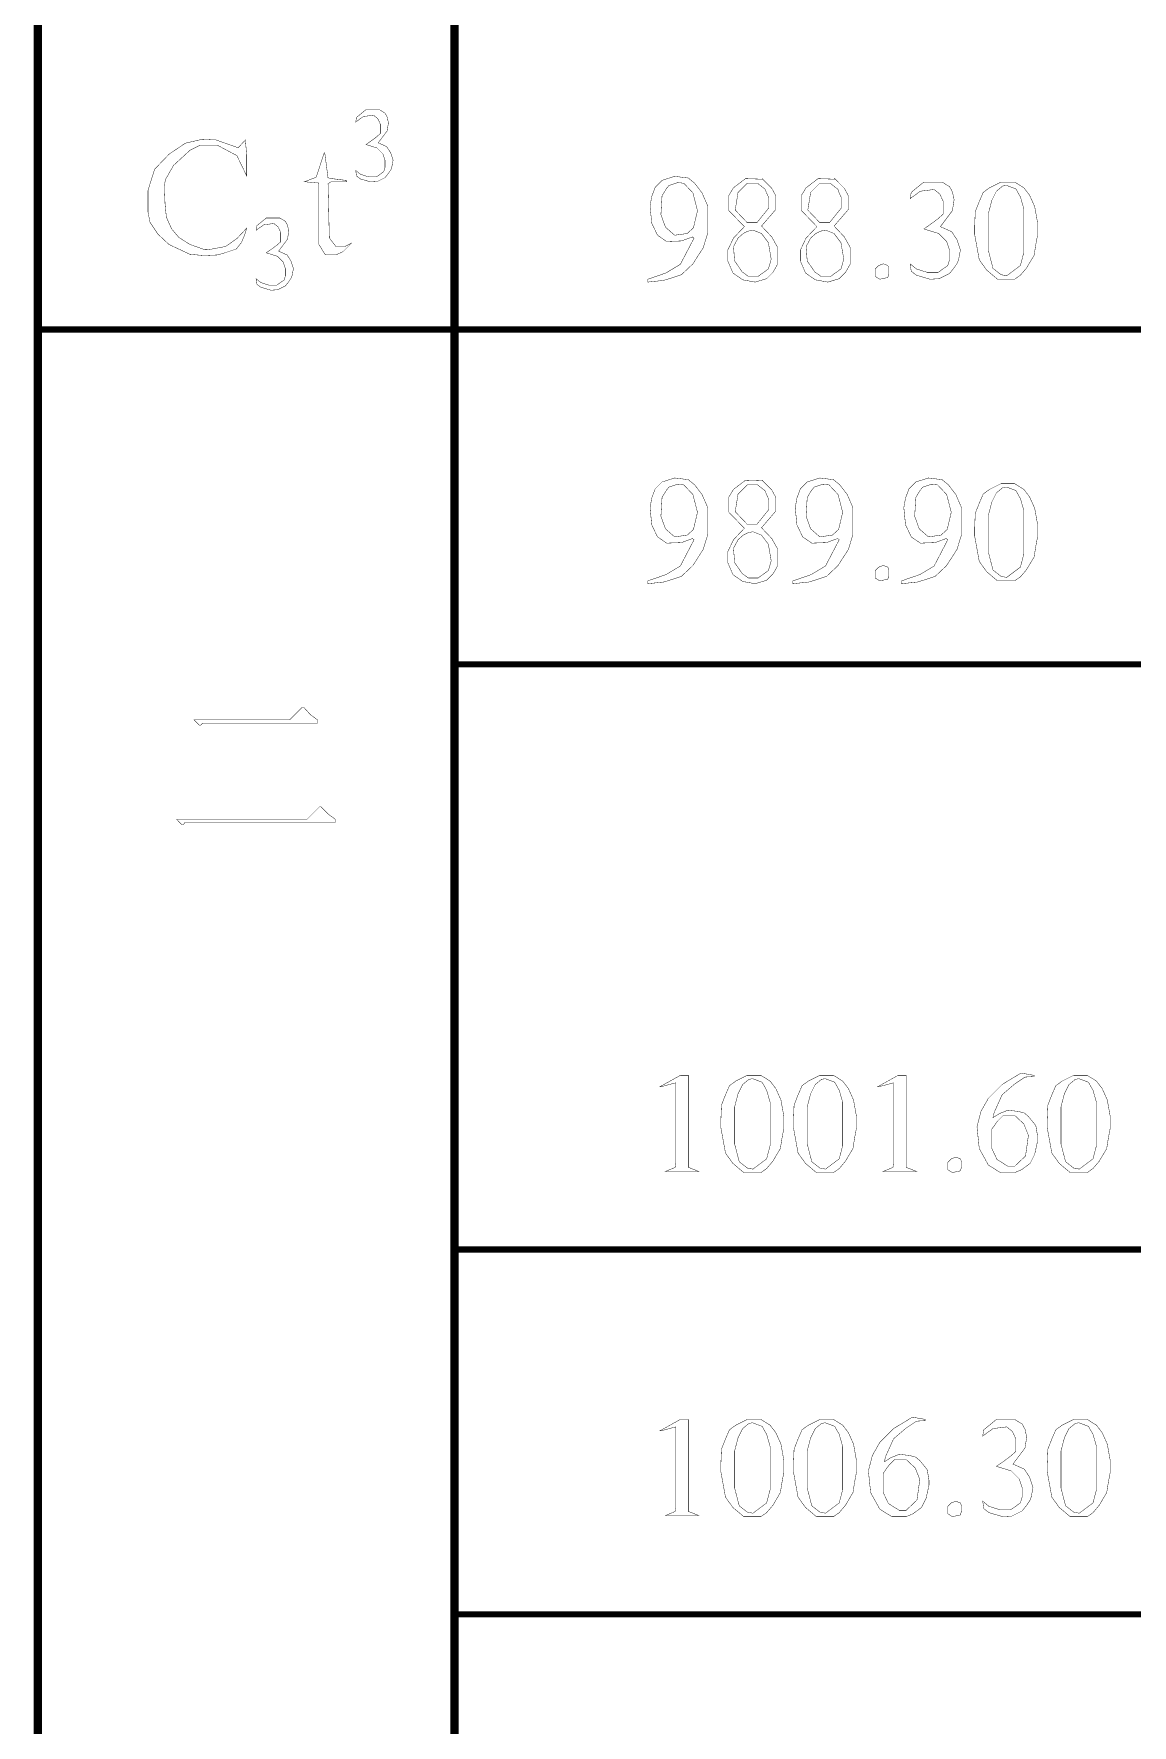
# Model space of a CAD drawing. Extents: x 94 to 452, y -72 to 1042.
# Drawn here: x 136.13 to 162.5, y 185.96 to 226.56 of the extents above; entities that cross this region are included whole.
import ezdxf

# ---------------------------------------------------------------- set-up
doc = ezdxf.new("R2010")
doc.units = 0
doc.header["$MEASUREMENT"] = 0
doc.layers.add('TREE_LAYER', color=7, linetype='Continuous')

msp = doc.modelspace()

# ---------------------------------------------------------------- linework, layer by layer
at = {"layer": 'TREE_LAYER'}
for points, const_width, elevation in [([(136.22612, 324.946668), (136.22612, 219.464371)], 0.2, 105.482297), ([(146.22612, 324.946668), (146.22612, 219.464371)], 0.2, 105.482297), ([(146.22612, 228.587353), (146.22612, 219.464371)], 0.2, 9.122982), ([(144.427413, 224.740628), (144.101138, 224.740628), (143.876825, 224.557099), (143.856432, 224.444942), (144.039962, 224.577491), (144.284668, 224.608079), (144.386629, 224.52651), (144.447805, 224.393961), (144.447805, 224.169648), (144.35604, 224.088079), (144.233687, 223.996314), (144.101138, 223.90455), (144.366236, 223.822981), (144.508981, 223.680236), (144.559962, 223.527295), (144.559962, 223.353961), (144.529374, 223.252001), (144.35604, 223.129648), (144.162315, 223.129648), (143.968589, 223.190824), (143.856432, 223.282589), (143.876825, 223.15004), (143.968589, 223.078667), (144.213295, 223.007295), (144.376432, 223.017491), (144.559962, 223.109255), (144.641531, 223.211216), (144.702707, 223.302981), (144.723099, 223.364157), (144.753687, 223.527295), (144.692511, 223.710824), (144.600746, 223.853569), (144.396825, 223.945334), (144.610942, 224.230824), (144.641531, 224.42455), (144.610942, 224.567295), (144.559962, 224.659059), (144.427413, 224.740628), (144.427413, 224.740628)], 0.01, 156), ([(140.500354, 224.015138), (140.468981, 224.015138), (140.170942, 224.030824), (139.763099, 223.936706), (139.370942, 223.67004), (139.025844, 223.309255), (138.868981, 222.807295), (138.868981, 222.273961), (138.91604, 222.038667), (139.104276, 221.756314), (139.370942, 221.505334), (139.872903, 221.27004), (140.218001, 221.238667), (140.547413, 221.254353), (140.704276, 221.301412), (140.986629, 221.39553), (141.112119, 221.552393), (141.19055, 221.740628), (141.237609, 221.897491), (141.002315, 221.64651), (140.735648, 221.458275), (140.406236, 221.39553), (140.280746, 221.379844), (140.233687, 221.379844), (139.872903, 221.505334), (139.606236, 221.677883), (139.433687, 221.881804), (139.308197, 222.164157), (139.276825, 222.493569), (139.261138, 222.87004), (139.276825, 223.011216), (139.292511, 223.073961), (139.480746, 223.403373), (139.872903, 223.764157), (140.123883, 223.889648), (140.531727, 223.889648), (141.002315, 223.638667), (141.237609, 223.152393), (141.237609, 223.654353), (141.206236, 224.015138), (141.033687, 223.826902), (140.500354, 224.015138), (140.500354, 224.015138)], 0.01, 156), ([(143.097217, 223.701412), (142.908981, 223.12102), (142.626629, 223.011216), (142.971727, 222.979844), (142.971727, 221.505334), (143.128589, 221.254353), (143.37957, 221.254353), (143.552119, 221.332785), (143.75604, 221.536706), (143.599178, 221.458275), (143.37957, 221.458275), (143.222707, 221.662197), (143.191334, 222.964157), (143.269766, 223.011216), (143.63055, 223.011216), (143.63055, 223.042589), (143.25408, 223.089648), (143.191334, 223.105334), (143.112903, 223.701412), (143.097217, 223.701412)], 0.01, 156), ([(151.843924, 223.099961), (151.514512, 223.141138), (151.212552, 223.04506), (151.047846, 222.880354), (150.965493, 222.660746), (150.924316, 222.427412), (150.965493, 222.015648), (151.102748, 221.727412), (151.322356, 221.576432), (151.679218, 221.590158), (151.940003, 221.686236), (151.981179, 221.658785), (151.651767, 221.027412), (151.30863, 220.82153), (150.869414, 220.67055), (150.869414, 220.601922), (151.253728, 220.643099), (151.432159, 220.698001), (151.679218, 220.780354), (151.926277, 221.013687), (151.953728, 221.041138), (152.200787, 221.425452), (152.310591, 221.782314), (152.310591, 222.427412), (152.173336, 222.743099), (151.994905, 222.976432), (151.843924, 223.099961), (151.843924, 223.099961)], 0.01, 167), ([(151.500787, 222.962707), (151.58314, 222.990158), (151.73412, 222.976432), (151.953728, 222.743099), (152.063532, 222.317609), (151.967454, 221.905844), (151.816473, 221.768589), (151.514512, 221.727412), (151.294905, 221.919569), (151.185101, 222.22153), (151.212552, 222.674471), (151.322356, 222.852903), (151.336081, 222.866628), (151.377258, 222.92153), (151.500787, 222.962707), (151.500787, 222.962707)], 0.01, 167), ([(153.614512, 223.07251), (153.216473, 223.086236), (152.928238, 222.866628), (152.818434, 222.688197), (152.818434, 222.317609), (153.189022, 221.933295), (152.928238, 221.658785), (152.790983, 221.37055), (152.790983, 221.109765), (152.914512, 220.82153), (153.147846, 220.656824), (153.449807, 220.601922), (153.724316, 220.684275), (153.875297, 220.835256), (153.985101, 221.027412), (153.985101, 221.439177), (153.847846, 221.686236), (153.600787, 221.94702), (153.943924, 222.34506), (153.943924, 222.674471), (153.847846, 222.852903), (153.614512, 223.086236), (153.614512, 223.07251)], 0.01, 167), ([(153.243924, 222.962707), (153.25765, 222.976432), (153.504709, 222.976432), (153.696865, 222.825452), (153.710591, 222.77055), (153.779218, 222.619569), (153.779218, 222.386236), (153.490983, 222.029373), (153.25765, 222.029373), (152.969414, 222.331334), (153.038042, 222.756824), (153.243924, 222.962707), (153.243924, 222.962707)], 0.01, 167), ([(155.35765, 223.07251), (154.95961, 223.086236), (154.671375, 222.866628), (154.561571, 222.688197), (154.561571, 222.317609), (154.932159, 221.933295), (154.671375, 221.658785), (154.53412, 221.37055), (154.53412, 221.109765), (154.65765, 220.82153), (154.890983, 220.656824), (155.192944, 220.601922), (155.467454, 220.684275), (155.618434, 220.835256), (155.728238, 221.027412), (155.728238, 221.439177), (155.590983, 221.686236), (155.343924, 221.94702), (155.687061, 222.34506), (155.687061, 222.674471), (155.590983, 222.852903), (155.35765, 223.086236), (155.35765, 223.07251)], 0.01, 167), ([(154.987061, 222.962707), (155.000787, 222.976432), (155.247846, 222.976432), (155.440003, 222.825452), (155.453728, 222.77055), (155.522356, 222.619569), (155.522356, 222.386236), (155.23412, 222.029373), (155.000787, 222.029373), (154.712552, 222.331334), (154.781179, 222.756824), (154.987061, 222.962707), (154.987061, 222.962707)], 0.01, 167), ([(157.938042, 223.003883), (157.498826, 223.003883), (157.196865, 222.756824), (157.169414, 222.605844), (157.416473, 222.784275), (157.745885, 222.825452), (157.88314, 222.715648), (157.965493, 222.537216), (157.965493, 222.235256), (157.841963, 222.125452), (157.677258, 222.001922), (157.498826, 221.878393), (157.855689, 221.768589), (158.047846, 221.576432), (158.116473, 221.37055), (158.116473, 221.137216), (158.075297, 220.999961), (157.841963, 220.835256), (157.581179, 220.835256), (157.320395, 220.917609), (157.169414, 221.041138), (157.196865, 220.862707), (157.320395, 220.766628), (157.649807, 220.67055), (157.869414, 220.684275), (158.116473, 220.807805), (158.226277, 220.94506), (158.30863, 221.068589), (158.336081, 221.150942), (158.377258, 221.37055), (158.294905, 221.617609), (158.171375, 221.809765), (157.896865, 221.933295), (158.185101, 222.317609), (158.226277, 222.578393), (158.185101, 222.77055), (158.116473, 222.894079), (157.938042, 223.003883), (157.938042, 223.003883)], 0.01, 167), ([(159.681179, 223.003883), (159.351767, 223.003883), (159.077258, 222.866628), (158.926277, 222.756824), (158.830199, 222.537216), (158.73412, 222.290158), (158.720395, 221.960746), (158.720395, 221.741138), (158.830199, 221.137216), (159.00863, 220.890158), (159.269414, 220.67055), (159.681179, 220.67055), (159.681179, 220.67055), (159.818434, 220.766628), (159.969414, 220.94506), (160.147846, 221.24702), (160.189022, 221.507805), (160.230199, 221.727412), (160.230199, 221.837216), (160.230199, 222.029373), (160.161571, 222.413687), (160.038042, 222.688197), (159.900787, 222.866628), (159.681179, 223.003883), (159.681179, 223.003883)], 0.01, 167), ([(159.461571, 222.92153), (159.489022, 222.92153), (159.70863, 222.839177), (159.818434, 222.64702), (159.900787, 222.358785), (159.900787, 221.315648), (159.818434, 220.999961), (159.489022, 220.752903), (159.351767, 220.780354), (159.15961, 220.931334), (159.049807, 221.356824), (159.049807, 222.248981), (159.132159, 222.564667), (159.241963, 222.784275), (159.392944, 222.907805), (159.461571, 222.92153), (159.461571, 222.92153)], 0.01, 167), ([(142.034472, 222.140628), (141.708197, 222.140628), (141.483883, 221.957099), (141.463491, 221.844942), (141.647021, 221.977491), (141.891727, 222.008079), (141.993687, 221.92651), (142.054864, 221.793961), (142.054864, 221.569648), (141.963099, 221.488079), (141.840746, 221.396314), (141.708197, 221.30455), (141.973295, 221.222981), (142.11604, 221.080236), (142.167021, 220.927295), (142.167021, 220.753961), (142.136432, 220.652001), (141.963099, 220.529648), (141.769374, 220.529648), (141.575648, 220.590824), (141.463491, 220.682589), (141.483883, 220.55004), (141.575648, 220.478667), (141.820354, 220.407295), (141.983491, 220.417491), (142.167021, 220.509255), (142.248589, 220.611216), (142.309766, 220.702981), (142.330158, 220.764157), (142.360746, 220.927295), (142.29957, 221.110824), (142.207805, 221.253569), (142.003883, 221.345334), (142.218001, 221.630824), (142.248589, 221.82455), (142.218001, 221.967295), (142.167021, 222.059059), (142.034472, 222.140628), (142.034472, 222.140628)], 0.01, 156), ([(153.394905, 221.850942), (153.600787, 221.768589), (153.765493, 221.548981), (153.83412, 221.150942), (153.765493, 220.917609), (153.518434, 220.739177), (153.285101, 220.739177), (153.13412, 220.848981), (152.955689, 221.109765), (152.928238, 221.452903), (153.038042, 221.658785), (153.161571, 221.768589), (153.271375, 221.823491), (153.394905, 221.850942)], 0.01, 167), ([(155.138042, 221.850942), (155.343924, 221.768589), (155.50863, 221.548981), (155.577258, 221.150942), (155.50863, 220.917609), (155.261571, 220.739177), (155.028238, 220.739177), (154.877258, 220.848981), (154.698826, 221.109765), (154.671375, 221.452903), (154.781179, 221.658785), (154.904709, 221.768589), (155.014512, 221.823491), (155.138042, 221.850942)], 0.01, 167), ([(156.63412, 220.999961), (156.524316, 221.041138), (156.414512, 220.999961), (156.332159, 220.917609), (156.332159, 220.739177), (156.441963, 220.67055), (156.63412, 220.711726), (156.661571, 220.807805), (156.661571, 220.82153), (156.661571, 220.931334), (156.63412, 220.999961), (156.63412, 220.999961)], 0.01, 167), ([(136.22612, 219.464371), (136.22612, 164.304039)], 0.2, 55.160332), ([(136.22612, 219.464371), (146.22612, 219.464371)], 0.15, 10), ([(146.22612, 219.464371), (146.22612, 164.304039)], 0.2, 55.160332), ([(146.22612, 219.464371), (146.22612, 211.425005)], 0.2, 8.039366), ([(146.22612, 219.464371), (166.22612, 219.464371)], 0.15, 20), ([(151.843924, 215.857992), (151.514512, 215.899169), (151.212552, 215.80309), (151.047846, 215.638385), (150.965493, 215.418777), (150.924316, 215.185443), (150.965493, 214.773679), (151.102748, 214.485443), (151.322356, 214.334463), (151.679218, 214.348188), (151.940003, 214.444267), (151.981179, 214.416816), (151.651767, 213.785443), (151.30863, 213.579561), (150.869414, 213.428581), (150.869414, 213.359953), (151.253728, 213.40113), (151.432159, 213.456032), (151.679218, 213.538385), (151.926277, 213.771718), (151.953728, 213.799169), (152.200787, 214.183483), (152.310591, 214.540345), (152.310591, 215.185443), (152.173336, 215.50113), (151.994905, 215.734463), (151.843924, 215.857992), (151.843924, 215.857992)], 0.01, 963), ([(151.500787, 215.720737), (151.58314, 215.748188), (151.73412, 215.734463), (151.953728, 215.50113), (152.063532, 215.075639), (151.967454, 214.663875), (151.816473, 214.52662), (151.514512, 214.485443), (151.294905, 214.6776), (151.185101, 214.979561), (151.212552, 215.432502), (151.322356, 215.610934), (151.336081, 215.624659), (151.377258, 215.679561), (151.500787, 215.720737), (151.500787, 215.720737)], 0.01, 963), ([(153.614512, 215.830541), (153.216473, 215.844267), (152.928238, 215.624659), (152.818434, 215.446228), (152.818434, 215.075639), (153.189022, 214.691326), (152.928238, 214.416816), (152.790983, 214.128581), (152.790983, 213.867796), (152.914512, 213.579561), (153.147846, 213.414855), (153.449807, 213.359953), (153.724316, 213.442306), (153.875297, 213.593287), (153.985101, 213.785443), (153.985101, 214.197208), (153.847846, 214.444267), (153.600787, 214.705051), (153.943924, 215.10309), (153.943924, 215.432502), (153.847846, 215.610934), (153.614512, 215.844267), (153.614512, 215.830541)], 0.01, 963), ([(153.243924, 215.720737), (153.25765, 215.734463), (153.504709, 215.734463), (153.696865, 215.583483), (153.710591, 215.528581), (153.779218, 215.3776), (153.779218, 215.144267), (153.490983, 214.787404), (153.25765, 214.787404), (152.969414, 215.089365), (153.038042, 215.514855), (153.243924, 215.720737), (153.243924, 215.720737)], 0.01, 963), ([(155.330199, 215.857992), (155.000787, 215.899169), (154.698826, 215.80309), (154.53412, 215.638385), (154.451767, 215.418777), (154.410591, 215.185443), (154.451767, 214.773679), (154.589022, 214.485443), (154.80863, 214.334463), (155.165493, 214.348188), (155.426277, 214.444267), (155.467454, 214.416816), (155.138042, 213.785443), (154.794905, 213.579561), (154.355689, 213.428581), (154.355689, 213.359953), (154.740003, 213.40113), (154.918434, 213.456032), (155.165493, 213.538385), (155.412552, 213.771718), (155.440003, 213.799169), (155.687061, 214.183483), (155.796865, 214.540345), (155.796865, 215.185443), (155.65961, 215.50113), (155.481179, 215.734463), (155.330199, 215.857992), (155.330199, 215.857992)], 0.01, 963), ([(154.987061, 215.720737), (155.069414, 215.748188), (155.220395, 215.734463), (155.440003, 215.50113), (155.549807, 215.075639), (155.453728, 214.663875), (155.302748, 214.52662), (155.000787, 214.485443), (154.781179, 214.6776), (154.671375, 214.979561), (154.698826, 215.432502), (154.80863, 215.610934), (154.822356, 215.624659), (154.863532, 215.679561), (154.987061, 215.720737), (154.987061, 215.720737)], 0.01, 963), ([(157.938042, 215.857992), (157.60863, 215.899169), (157.306669, 215.80309), (157.141963, 215.638385), (157.05961, 215.418777), (157.018434, 215.185443), (157.05961, 214.773679), (157.196865, 214.485443), (157.416473, 214.334463), (157.773336, 214.348188), (158.03412, 214.444267), (158.075297, 214.416816), (157.745885, 213.785443), (157.402748, 213.579561), (156.963532, 213.428581), (156.963532, 213.359953), (157.347846, 213.40113), (157.526277, 213.456032), (157.773336, 213.538385), (158.020395, 213.771718), (158.047846, 213.799169), (158.294905, 214.183483), (158.404709, 214.540345), (158.404709, 215.185443), (158.267454, 215.50113), (158.089022, 215.734463), (157.938042, 215.857992), (157.938042, 215.857992)], 0.01, 963), ([(157.594905, 215.720737), (157.677258, 215.748188), (157.828238, 215.734463), (158.047846, 215.50113), (158.15765, 215.075639), (158.061571, 214.663875), (157.910591, 214.52662), (157.60863, 214.485443), (157.389022, 214.6776), (157.279218, 214.979561), (157.306669, 215.432502), (157.416473, 215.610934), (157.430199, 215.624659), (157.471375, 215.679561), (157.594905, 215.720737), (157.594905, 215.720737)], 0.01, 963), ([(159.681179, 215.761914), (159.351767, 215.761914), (159.077258, 215.624659), (158.926277, 215.514855), (158.830199, 215.295247), (158.73412, 215.048188), (158.720395, 214.718777), (158.720395, 214.499169), (158.830199, 213.895247), (159.00863, 213.648188), (159.269414, 213.428581), (159.681179, 213.428581), (159.681179, 213.428581), (159.818434, 213.524659), (159.969414, 213.70309), (160.147846, 214.005051), (160.189022, 214.265836), (160.230199, 214.485443), (160.230199, 214.595247), (160.230199, 214.787404), (160.161571, 215.171718), (160.038042, 215.446228), (159.900787, 215.624659), (159.681179, 215.761914), (159.681179, 215.761914)], 0.01, 963), ([(159.461571, 215.679561), (159.489022, 215.679561), (159.70863, 215.597208), (159.818434, 215.405051), (159.900787, 215.116816), (159.900787, 214.073679), (159.818434, 213.757992), (159.489022, 213.510934), (159.351767, 213.538385), (159.15961, 213.689365), (159.049807, 214.114855), (159.049807, 215.007012), (159.132159, 215.322698), (159.241963, 215.542306), (159.392944, 215.665836), (159.461571, 215.679561), (159.461571, 215.679561)], 0.01, 963), ([(153.394905, 214.608973), (153.600787, 214.52662), (153.765493, 214.307012), (153.83412, 213.908973), (153.765493, 213.675639), (153.518434, 213.497208), (153.285101, 213.497208), (153.13412, 213.607012), (152.955689, 213.867796), (152.928238, 214.210934), (153.038042, 214.416816), (153.161571, 214.52662), (153.271375, 214.581522), (153.394905, 214.608973)], 0.01, 963), ([(156.63412, 213.757992), (156.524316, 213.799169), (156.414512, 213.757992), (156.332159, 213.675639), (156.332159, 213.497208), (156.441963, 213.428581), (156.63412, 213.469757), (156.661571, 213.565836), (156.661571, 213.579561), (156.661571, 213.689365), (156.63412, 213.757992), (156.63412, 213.757992)], 0.01, 963), ([(146.22612, 211.425005), (146.22612, 197.373677)], 0.2, 14.051328), ([(146.22612, 211.425005), (166.22612, 211.425005)], 0.15, 20), ([(142.611064, 210.389011), (142.564005, 210.389011), (142.265965, 210.090972), (139.975769, 210.090972), (140.10126, 209.965482), (140.132632, 209.965482), (140.179691, 210.01254), (142.940475, 210.01254), (142.940475, 210.090972), (142.767926, 210.216462), (142.611064, 210.389011), (142.611064, 210.389011)], 0.01, 137), ([(143.018907, 208.004697), (142.987534, 208.004697), (142.689495, 207.706658), (139.55224, 207.706658), (139.67773, 207.581168), (139.724789, 207.581168), (139.756162, 207.628227), (143.364005, 207.628227), (143.364005, 207.706658), (143.191456, 207.832148), (143.018907, 208.004697), (143.018907, 208.004697)], 0.01, 137), ([(151.843924, 201.556212), (151.651767, 201.556212), (151.15765, 201.281702), (151.185101, 201.281702), (151.541963, 201.377781), (151.541963, 201.130722), (151.541963, 199.442486), (151.528238, 199.346408), (151.294905, 199.25033), (152.090983, 199.25033), (151.885101, 199.332683), (151.843924, 199.346408), (151.843924, 199.428761), (151.843924, 201.556212), (151.843924, 201.556212)], 0.01, 964), ([(153.587061, 201.556212), (153.25765, 201.556212), (152.98314, 201.418957), (152.832159, 201.309153), (152.736081, 201.089545), (152.640003, 200.842486), (152.626277, 200.513075), (152.626277, 200.293467), (152.736081, 199.689545), (152.914512, 199.442486), (153.175297, 199.222879), (153.587061, 199.222879), (153.587061, 199.222879), (153.724316, 199.318957), (153.875297, 199.497388), (154.053728, 199.799349), (154.094905, 200.060133), (154.136081, 200.279741), (154.136081, 200.389545), (154.136081, 200.581702), (154.067454, 200.966016), (153.943924, 201.240526), (153.806669, 201.418957), (153.587061, 201.556212), (153.587061, 201.556212)], 0.01, 964), ([(153.367454, 201.473859), (153.394905, 201.473859), (153.614512, 201.391506), (153.724316, 201.199349), (153.806669, 200.911114), (153.806669, 199.867977), (153.724316, 199.55229), (153.394905, 199.305232), (153.25765, 199.332683), (153.065493, 199.483663), (152.955689, 199.909153), (152.955689, 200.80131), (153.038042, 201.116996), (153.147846, 201.336604), (153.298826, 201.460133), (153.367454, 201.473859), (153.367454, 201.473859)], 0.01, 964), ([(155.330199, 201.556212), (155.000787, 201.556212), (154.726277, 201.418957), (154.575297, 201.309153), (154.479218, 201.089545), (154.38314, 200.842486), (154.369414, 200.513075), (154.369414, 200.293467), (154.479218, 199.689545), (154.65765, 199.442486), (154.918434, 199.222879), (155.330199, 199.222879), (155.330199, 199.222879), (155.467454, 199.318957), (155.618434, 199.497388), (155.796865, 199.799349), (155.838042, 200.060133), (155.879218, 200.279741), (155.879218, 200.389545), (155.879218, 200.581702), (155.810591, 200.966016), (155.687061, 201.240526), (155.549807, 201.418957), (155.330199, 201.556212), (155.330199, 201.556212)], 0.01, 964), ([(155.110591, 201.473859), (155.138042, 201.473859), (155.35765, 201.391506), (155.467454, 201.199349), (155.549807, 200.911114), (155.549807, 199.867977), (155.467454, 199.55229), (155.138042, 199.305232), (155.000787, 199.332683), (154.80863, 199.483663), (154.698826, 199.909153), (154.698826, 200.80131), (154.781179, 201.116996), (154.890983, 201.336604), (155.041963, 201.460133), (155.110591, 201.473859), (155.110591, 201.473859)], 0.01, 964), ([(157.073336, 201.556212), (156.881179, 201.556212), (156.387061, 201.281702), (156.414512, 201.281702), (156.771375, 201.377781), (156.771375, 201.130722), (156.771375, 199.442486), (156.75765, 199.346408), (156.524316, 199.25033), (157.320395, 199.25033), (157.114512, 199.332683), (157.073336, 199.346408), (157.073336, 199.428761), (157.073336, 201.556212), (157.073336, 201.556212)], 0.01, 964), ([(160.147846, 201.556212), (159.832159, 201.611114), (159.379218, 201.336604), (159.049807, 201.007192), (158.871375, 200.691506), (158.775297, 200.320918), (158.830199, 199.799349), (159.049807, 199.40131), (159.338042, 199.222879), (159.681179, 199.222879), (159.845885, 199.291506), (160.051767, 199.442486), (160.161571, 199.662094), (160.230199, 199.977781), (160.230199, 200.10131), (160.189022, 200.348369), (160.079218, 200.485624), (160.010591, 200.567977), (159.914512, 200.65033), (159.763532, 200.691506), (159.516473, 200.718957), (159.310591, 200.636604), (159.15961, 200.540526), (159.187061, 200.664055), (159.379218, 201.089545), (159.392944, 201.103271), (159.681179, 201.35033), (159.928238, 201.515035), (159.928238, 201.515035), (160.147846, 201.528761), (160.147846, 201.556212), (160.147846, 201.556212)], 0.01, 964), ([(161.424316, 201.556212), (161.094905, 201.556212), (160.820395, 201.418957), (160.669414, 201.309153), (160.573336, 201.089545), (160.477258, 200.842486), (160.463532, 200.513075), (160.463532, 200.293467), (160.573336, 199.689545), (160.751767, 199.442486), (161.012552, 199.222879), (161.424316, 199.222879), (161.424316, 199.222879), (161.561571, 199.318957), (161.712552, 199.497388), (161.890983, 199.799349), (161.932159, 200.060133), (161.973336, 200.279741), (161.973336, 200.389545), (161.973336, 200.581702), (161.904709, 200.966016), (161.781179, 201.240526), (161.643924, 201.418957), (161.424316, 201.556212), (161.424316, 201.556212)], 0.01, 964), ([(161.204709, 201.473859), (161.232159, 201.473859), (161.451767, 201.391506), (161.561571, 201.199349), (161.643924, 200.911114), (161.643924, 199.867977), (161.561571, 199.55229), (161.232159, 199.305232), (161.094905, 199.332683), (160.902748, 199.483663), (160.792944, 199.909153), (160.792944, 200.80131), (160.875297, 201.116996), (160.985101, 201.336604), (161.136081, 201.460133), (161.204709, 201.473859), (161.204709, 201.473859)], 0.01, 964), ([(159.338042, 200.5268), (159.406669, 200.595428), (159.681179, 200.595428), (159.900787, 200.389545), (160.010591, 200.115035), (159.941963, 199.620918), (159.681179, 199.373859), (159.516473, 199.373859), (159.255689, 199.538565), (159.132159, 199.799349), (159.132159, 200.266016), (159.269414, 200.458173), (159.338042, 200.5268), (159.338042, 200.5268)], 0.01, 964), ([(158.377258, 199.55229), (158.267454, 199.593467), (158.15765, 199.55229), (158.075297, 199.469937), (158.075297, 199.291506), (158.185101, 199.222879), (158.377258, 199.264055), (158.404709, 199.360133), (158.404709, 199.373859), (158.404709, 199.483663), (158.377258, 199.55229), (158.377258, 199.55229)], 0.01, 964), ([(146.22612, 197.373677), (146.22612, 188.616105)], 0.2, 8.757572), ([(146.22612, 197.373677), (166.22612, 197.373677)], 0.15, 20), ([(151.843924, 193.294995), (151.651767, 193.294995), (151.15765, 193.020485), (151.185101, 193.020485), (151.541963, 193.116563), (151.541963, 192.869504), (151.541963, 191.181269), (151.528238, 191.085191), (151.294905, 190.989112), (152.090983, 190.989112), (151.885101, 191.071465), (151.843924, 191.085191), (151.843924, 191.167544), (151.843924, 193.294995), (151.843924, 193.294995)], 0.01, 966), ([(153.587061, 193.294995), (153.25765, 193.294995), (152.98314, 193.15774), (152.832159, 193.047936), (152.736081, 192.828328), (152.640003, 192.581269), (152.626277, 192.251857), (152.626277, 192.032249), (152.736081, 191.428328), (152.914512, 191.181269), (153.175297, 190.961661), (153.587061, 190.961661), (153.587061, 190.961661), (153.724316, 191.05774), (153.875297, 191.236171), (154.053728, 191.538132), (154.094905, 191.798916), (154.136081, 192.018524), (154.136081, 192.128328), (154.136081, 192.320485), (154.067454, 192.704798), (153.943924, 192.979308), (153.806669, 193.15774), (153.587061, 193.294995), (153.587061, 193.294995)], 0.01, 966), ([(155.330199, 193.294995), (155.000787, 193.294995), (154.726277, 193.15774), (154.575297, 193.047936), (154.479218, 192.828328), (154.38314, 192.581269), (154.369414, 192.251857), (154.369414, 192.032249), (154.479218, 191.428328), (154.65765, 191.181269), (154.918434, 190.961661), (155.330199, 190.961661), (155.330199, 190.961661), (155.467454, 191.05774), (155.618434, 191.236171), (155.796865, 191.538132), (155.838042, 191.798916), (155.879218, 192.018524), (155.879218, 192.128328), (155.879218, 192.320485), (155.810591, 192.704798), (155.687061, 192.979308), (155.549807, 193.15774), (155.330199, 193.294995), (155.330199, 193.294995)], 0.01, 966), ([(157.540003, 193.294995), (157.224316, 193.349897), (156.771375, 193.075387), (156.441963, 192.745975), (156.263532, 192.430289), (156.167454, 192.0597), (156.222356, 191.538132), (156.441963, 191.140093), (156.730199, 190.961661), (157.073336, 190.961661), (157.238042, 191.030289), (157.443924, 191.181269), (157.553728, 191.400877), (157.622356, 191.716563), (157.622356, 191.840093), (157.581179, 192.087151), (157.471375, 192.224406), (157.402748, 192.306759), (157.306669, 192.389112), (157.155689, 192.430289), (156.90863, 192.45774), (156.702748, 192.375387), (156.551767, 192.279308), (156.579218, 192.402838), (156.771375, 192.828328), (156.785101, 192.842053), (157.073336, 193.089112), (157.320395, 193.253818), (157.320395, 193.253818), (157.540003, 193.267544), (157.540003, 193.294995), (157.540003, 193.294995)], 0.01, 966), ([(159.681179, 193.294995), (159.241963, 193.294995), (158.940003, 193.047936), (158.912552, 192.896955), (159.15961, 193.075387), (159.489022, 193.116563), (159.626277, 193.006759), (159.70863, 192.828328), (159.70863, 192.526367), (159.585101, 192.416563), (159.420395, 192.293034), (159.241963, 192.169504), (159.598826, 192.0597), (159.790983, 191.867544), (159.85961, 191.661661), (159.85961, 191.428328), (159.818434, 191.291073), (159.585101, 191.126367), (159.324316, 191.126367), (159.063532, 191.20872), (158.912552, 191.332249), (158.940003, 191.153818), (159.063532, 191.05774), (159.392944, 190.961661), (159.612552, 190.975387), (159.85961, 191.098916), (159.969414, 191.236171), (160.051767, 191.3597), (160.079218, 191.442053), (160.120395, 191.661661), (160.038042, 191.90872), (159.914512, 192.100877), (159.640003, 192.224406), (159.928238, 192.60872), (159.969414, 192.869504), (159.928238, 193.061661), (159.85961, 193.185191), (159.681179, 193.294995), (159.681179, 193.294995)], 0.01, 966), ([(161.424316, 193.294995), (161.094905, 193.294995), (160.820395, 193.15774), (160.669414, 193.047936), (160.573336, 192.828328), (160.477258, 192.581269), (160.463532, 192.251857), (160.463532, 192.032249), (160.573336, 191.428328), (160.751767, 191.181269), (161.012552, 190.961661), (161.424316, 190.961661), (161.424316, 190.961661), (161.561571, 191.05774), (161.712552, 191.236171), (161.890983, 191.538132), (161.932159, 191.798916), (161.973336, 192.018524), (161.973336, 192.128328), (161.973336, 192.320485), (161.904709, 192.704798), (161.781179, 192.979308), (161.643924, 193.15774), (161.424316, 193.294995), (161.424316, 193.294995)], 0.01, 966), ([(153.367454, 193.212642), (153.394905, 193.212642), (153.614512, 193.130289), (153.724316, 192.938132), (153.806669, 192.649897), (153.806669, 191.606759), (153.724316, 191.291073), (153.394905, 191.044014), (153.25765, 191.071465), (153.065493, 191.222446), (152.955689, 191.647936), (152.955689, 192.540093), (153.038042, 192.855779), (153.147846, 193.075387), (153.298826, 193.198916), (153.367454, 193.212642), (153.367454, 193.212642)], 0.01, 966), ([(155.110591, 193.212642), (155.138042, 193.212642), (155.35765, 193.130289), (155.467454, 192.938132), (155.549807, 192.649897), (155.549807, 191.606759), (155.467454, 191.291073), (155.138042, 191.044014), (155.000787, 191.071465), (154.80863, 191.222446), (154.698826, 191.647936), (154.698826, 192.540093), (154.781179, 192.855779), (154.890983, 193.075387), (155.041963, 193.198916), (155.110591, 193.212642), (155.110591, 193.212642)], 0.01, 966), ([(161.204709, 193.212642), (161.232159, 193.212642), (161.451767, 193.130289), (161.561571, 192.938132), (161.643924, 192.649897), (161.643924, 191.606759), (161.561571, 191.291073), (161.232159, 191.044014), (161.094905, 191.071465), (160.902748, 191.222446), (160.792944, 191.647936), (160.792944, 192.540093), (160.875297, 192.855779), (160.985101, 193.075387), (161.136081, 193.198916), (161.204709, 193.212642), (161.204709, 193.212642)], 0.01, 966), ([(156.730199, 192.265583), (156.798826, 192.33421), (157.073336, 192.33421), (157.292944, 192.128328), (157.402748, 191.853818), (157.33412, 191.3597), (157.073336, 191.112642), (156.90863, 191.112642), (156.647846, 191.277347), (156.524316, 191.538132), (156.524316, 192.004798), (156.661571, 192.196955), (156.730199, 192.265583), (156.730199, 192.265583)], 0.01, 966), ([(158.377258, 191.291073), (158.267454, 191.332249), (158.15765, 191.291073), (158.075297, 191.20872), (158.075297, 191.030289), (158.185101, 190.961661), (158.377258, 191.002838), (158.404709, 191.098916), (158.404709, 191.112642), (158.404709, 191.222446), (158.377258, 191.291073), (158.377258, 191.291073)], 0.01, 966), ([(146.22612, 188.616105), (146.22612, 176.721492)], 0.2, 11.894613), ([(146.22612, 188.616105), (166.22612, 188.616105)], 0.15, 20)]:
    msp.add_lwpolyline(points, dxfattribs=dict(at, const_width=const_width, elevation=elevation))

doc.saveas('drawing.dxf')
